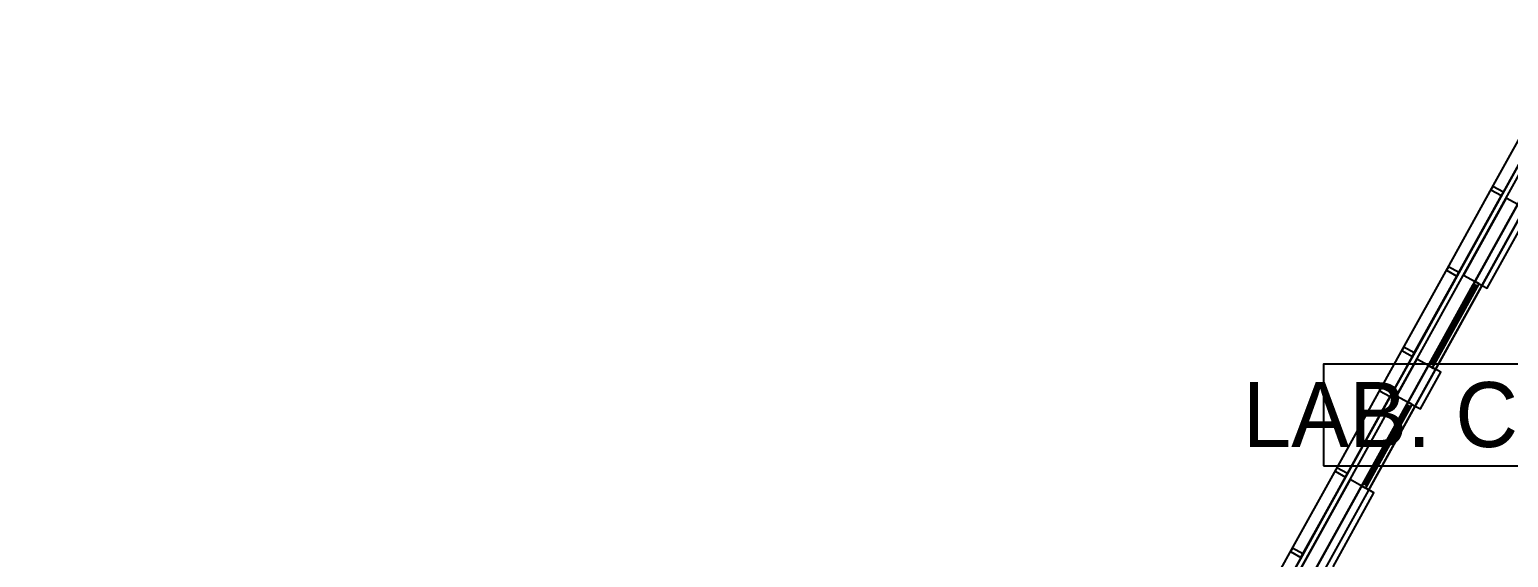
# Model space of a CAD drawing. Header units: metres. Extents: x 2.5 to 42.6, y 0.9 to 31.9.
# Drawn here: x 19.32 to 26.61, y 26.9 to 29.5 of the extents above; entities that cross this region are included whole.
import ezdxf

# ---------------------------------------------------------------- set-up
doc = ezdxf.new("R2010")
doc.units = ezdxf.units.M
for name, color, linetype in [('ARREDI', 9, 'Continuous'), ('INFISSI_VETRATE', 4, 'Continuous'), ('PARETI_STRUTTURE', 7, 'Continuous'), ('WAYFINDING_RIQUADRI', 7, 'Continuous'), ('WAYFINDING_TESTI', 7, 'Continuous')]:
    doc.layers.add(name, color=color, linetype=linetype)

msp = doc.modelspace()

# ---------------------------------------------------------------- linework, layer by layer
at = {"layer": 'ARREDI'}
for points in [[(26.8014, 29.0851), (26.5819, 28.6891)], [(26.5863, 28.6979), (26.7394, 28.9742)], [(26.5819, 28.6891), (26.1429, 27.897)], [(26.1473, 27.9058), (26.3573, 28.2846)], [(26.1429, 27.897), (26.0742, 27.7731), (25.7086, 27.1136), (25.5941, 26.9069)], [(25.818, 27.3118), (26.028, 27.6906)], [(25.5941, 26.9069), (25.5178, 26.7692), (25.1551, 26.1149)]]:
    msp.add_lwpolyline(points, dxfattribs=at)
for points in [[(26.5815, 28.6893), (26.362, 28.2933), (26.3624, 28.2931), (26.5819, 28.6891)], [(26.4599, 28.2344), (26.4667, 28.2465), (26.4467, 28.2576), (26.4365, 28.2392), (26.4377, 28.2386), (26.4411, 28.2448)], [(26.4398, 28.2423), (26.4378, 28.2388), (26.4393, 28.238), (26.4412, 28.2415)], [(26.4412, 28.2367), (26.4467, 28.2336), (26.4492, 28.2381), (26.4437, 28.2411)], [(26.4489, 28.2327), (26.4506, 28.2318), (26.4522, 28.2346), (26.4505, 28.2356)], [(26.4599, 28.2344), (26.4539, 28.2377), (26.4506, 28.2318), (26.4566, 28.2284)], [(26.1425, 27.8972), (26.0328, 27.6992), (26.0331, 27.699), (26.1429, 27.897)], [(26.2443, 27.8454), (26.2255, 27.8558), (26.229, 27.862), (26.2278, 27.8627), (26.2177, 27.8443), (26.2376, 27.8333)], [(26.2269, 27.8583), (26.2283, 27.8575), (26.2303, 27.861), (26.2288, 27.8618)], [(26.2325, 27.8601), (26.23, 27.8556), (26.2355, 27.8526), (26.238, 27.857)], [(26.2399, 27.8556), (26.2383, 27.8528), (26.24, 27.8518), (26.2416, 27.8547)], [(26.2443, 27.8454), (26.2477, 27.8513), (26.2416, 27.8547), (26.2383, 27.8487)], [(26.1307, 27.6403), (26.1374, 27.6525), (26.1174, 27.6635), (26.1073, 27.6452), (26.1085, 27.6445), (26.1119, 27.6507)], [(26.1105, 27.6482), (26.1086, 27.6448), (26.11, 27.644), (26.1119, 27.6475)], [(26.1119, 27.6426), (26.1174, 27.6396), (26.1199, 27.644), (26.1144, 27.6471)], [(26.1196, 27.6387), (26.1213, 27.6377), (26.1229, 27.6406), (26.1212, 27.6415)], [(26.1307, 27.6403), (26.1246, 27.6437), (26.1213, 27.6377), (26.1274, 27.6344)], [(25.8133, 27.3032), (25.5937, 26.9071), (25.5941, 26.9069), (25.8136, 27.303)], [(25.9151, 27.2513), (25.8963, 27.2618), (25.8997, 27.268), (25.8985, 27.2686), (25.8884, 27.2503), (25.9084, 27.2392)], [(25.8977, 27.2643), (25.8991, 27.2635), (25.901, 27.2669), (25.8996, 27.2677)], [(25.9032, 27.266), (25.9007, 27.2616), (25.9062, 27.2585), (25.9087, 27.263)], [(25.9151, 27.2513), (25.9184, 27.2573), (25.9124, 27.2606), (25.909, 27.2547)], [(25.9106, 27.2616), (25.9091, 27.2587), (25.9108, 27.2578), (25.9123, 27.2606)], [(25.5938, 26.9071), (25.3742, 26.5111), (25.3746, 26.5109), (25.5941, 26.9069)]]:
    msp.add_lwpolyline(points, close=True, dxfattribs=at)
at = {"layer": 'INFISSI_VETRATE'}
for points in [[(26.4278, 28.1995), (26.4338, 28.2056)], [(26.4402, 28.2397), (26.4423, 28.2419)], [(26.3932, 28.137), (26.3992, 28.1431)], [(26.4056, 28.1773), (26.4116, 28.1833)], [(26.3363, 28.0524), (26.3424, 28.0584)], [(26.3585, 28.0746), (26.3646, 28.0806)], [(26.3709, 28.1148), (26.377, 28.1209)], [(26.3017, 27.9899), (26.3078, 27.9959)], [(26.3239, 28.0121), (26.33, 28.0182)], [(26.2671, 27.9274), (26.2731, 27.9335)], [(26.2893, 27.9496), (26.2954, 27.9557)], [(26.2325, 27.865), (26.2385, 27.871)], [(26.2547, 27.8872), (26.2607, 27.8932)], [(26.094, 27.6151), (26.1, 27.6212)], [(26.1162, 27.6373), (26.1218, 27.643)], [(26.0594, 27.5527), (26.0654, 27.5587)], [(26.0816, 27.5749), (26.0876, 27.5809)], [(26.0247, 27.4902), (26.0308, 27.4963)], [(26.047, 27.5124), (26.053, 27.5185)], [(25.9901, 27.4277), (25.9962, 27.4338)], [(26.0123, 27.45), (26.0184, 27.456)], [(25.9431, 27.325), (25.9492, 27.3311)], [(25.9555, 27.3653), (25.9616, 27.3713)], [(25.9777, 27.3875), (25.9838, 27.3935)], [(25.9085, 27.2626), (25.9145, 27.2686)], [(25.9209, 27.3028), (25.9269, 27.3089)]]:
    msp.add_lwpolyline(points, dxfattribs=at)
at = {"layer": 'PARETI_STRUTTURE'}
for points in [[(19.3814, 15.5105), (19.3242, 15.5421), (27.06, 29.4989)], [(26.5299, 28.7179), (26.7494, 29.1139)], [(26.5863, 28.6979), (26.7963, 29.0767)], [(25.9228, 27.2312), (26.9202, 29.0306), (19.6668, 15.9442)], [(26.8439, 28.9742), (19.6745, 16.0393)], [(19.6745, 16.0393), (26.8439, 28.9742)], [(26.3104, 28.3219), (26.5299, 28.7179)], [(26.5347, 28.7265), (26.5251, 28.7093)], [(26.3668, 28.3019), (26.5768, 28.6807)], [(26.6567, 28.6364), (26.5995, 28.6681), (26.3895, 28.2893), (26.4467, 28.2576)], [(26.4811, 28.2385), (26.507, 28.2242), (26.7169, 28.603), (26.6911, 28.6173)], [(26.0909, 27.9258), (26.3104, 28.3219)], [(26.1473, 27.9058), (26.3573, 28.2846)], [(26.2278, 27.8627), (26.4365, 28.2392)], [(26.4365, 28.2392), (26.2278, 27.8627)], [(26.2376, 27.8514), (26.4513, 28.2369), (26.4492, 28.2381), (26.2355, 27.8525)], [(26.2477, 27.8513), (26.4567, 28.2284)], [(26.2478, 27.8516), (26.4565, 28.2282)], [(26.4467, 28.2576), (26.3322, 28.051)], [(26.4467, 28.2576), (26.4811, 28.2385)], [(26.4566, 28.2284), (26.4667, 28.2465)], [(26.4667, 28.2465), (26.4811, 28.2385)], [(26.3322, 28.051), (26.2176, 27.8443)], [(25.9811, 27.7278), (26.0909, 27.9258)], [(26.0956, 27.9345), (26.0861, 27.9172)], [(26.0375, 27.7078), (26.1378, 27.8886)], [(26.2176, 27.8443), (26.1605, 27.876), (26.0603, 27.6952), (26.1174, 27.6635)], [(26.2376, 27.8333), (26.2521, 27.8252), (26.2176, 27.8443)], [(26.2376, 27.8333), (26.2477, 27.8514)], [(26.1519, 27.6444), (26.1777, 27.6301), (26.2779, 27.8109), (26.2521, 27.8252)], [(25.7616, 27.3318), (25.9811, 27.7278)], [(25.818, 27.3118), (26.028, 27.6906)], [(25.8986, 27.2686), (26.1073, 27.6452)], [(26.1073, 27.6452), (25.8986, 27.2686)], [(25.9083, 27.2574), (26.122, 27.6429), (26.1199, 27.644), (25.9062, 27.2585)], [(25.9184, 27.2573), (26.1274, 27.6344)], [(25.9185, 27.2575), (26.1272, 27.6341)], [(26.1174, 27.6635), (26.0029, 27.4569)], [(26.1174, 27.6635), (26.1519, 27.6444)], [(26.1274, 27.6344), (26.1374, 27.6525)], [(26.1374, 27.6525), (26.1519, 27.6444)], [(26.0029, 27.4569), (25.8884, 27.2503)], [(25.5421, 26.9358), (25.7616, 27.3318)], [(25.8884, 27.2503), (25.8312, 27.282), (25.4017, 26.5071), (25.4589, 26.4754)], [(25.5985, 26.9157), (25.8085, 27.2946)], [(25.9084, 27.2392), (25.9184, 27.2573)], [(25.7468, 26.8527), (25.9486, 27.2169), (25.9228, 27.2312)], [(25.9084, 27.2392), (25.9228, 27.2312), (25.8884, 27.2503)], [(25.4323, 26.7377), (25.5421, 26.9358)], [(25.5469, 26.9444), (25.5373, 26.9272)]]:
    msp.add_lwpolyline(points, dxfattribs=at)
for points in [[(26.5347, 28.7265), (26.5251, 28.7093), (26.5768, 28.6807), (26.5863, 28.6979)], [(26.3151, 28.3305), (26.3056, 28.3133), (26.3573, 28.2846), (26.3668, 28.3019)], [(26.4467, 28.2576), (26.2176, 27.8443), (26.2376, 27.8333), (26.4667, 28.2465)], [(26.4437, 28.2411), (26.23, 27.8556), (26.2279, 27.8568), (26.4416, 28.2423)], [(26.4416, 28.2423), (26.2279, 27.8568), (26.23, 27.8556), (26.4437, 28.2411)], [(26.2376, 27.8514), (26.2355, 27.8525), (26.4492, 28.2381), (26.4513, 28.2369)], [(26.0956, 27.9345), (26.0861, 27.9172), (26.1378, 27.8886), (26.1473, 27.9058)], [(25.9859, 27.7364), (25.9763, 27.7192), (26.028, 27.6906), (26.0375, 27.7078)], [(26.1174, 27.6635), (25.8884, 27.2503), (25.9084, 27.2392), (26.1374, 27.6525)], [(26.1144, 27.6471), (25.9007, 27.2616), (25.8987, 27.2627), (26.1123, 27.6482)], [(26.1123, 27.6482), (25.8987, 27.2627), (25.9007, 27.2616), (26.1144, 27.6471)], [(25.9083, 27.2574), (25.9062, 27.2585), (26.1199, 27.644), (26.122, 27.6429)], [(25.7664, 27.3404), (25.7568, 27.3232), (25.8085, 27.2946), (25.818, 27.3118)], [(25.5469, 26.9444), (25.5373, 26.9272), (25.589, 26.8985), (25.5985, 26.9157)]]:
    msp.add_lwpolyline(points, close=True, dxfattribs=at)
at = {"layer": 'WAYFINDING_RIQUADRI'}
msp.add_lwpolyline([(25.7, 27.35), (28.9, 27.35), (28.9, 27.85), (25.7, 27.85)], close=True, dxfattribs=at)

# ---------------------------------------------------------------- texts
at = {"layer": 'WAYFINDING_TESTI', "insert": (27.3, 27.6), "char_height": 0.32, "attachment_point": 5}
msp.add_mtext('LAB. COSTRUZIONI', dxfattribs=at)

doc.saveas('drawing.dxf')
